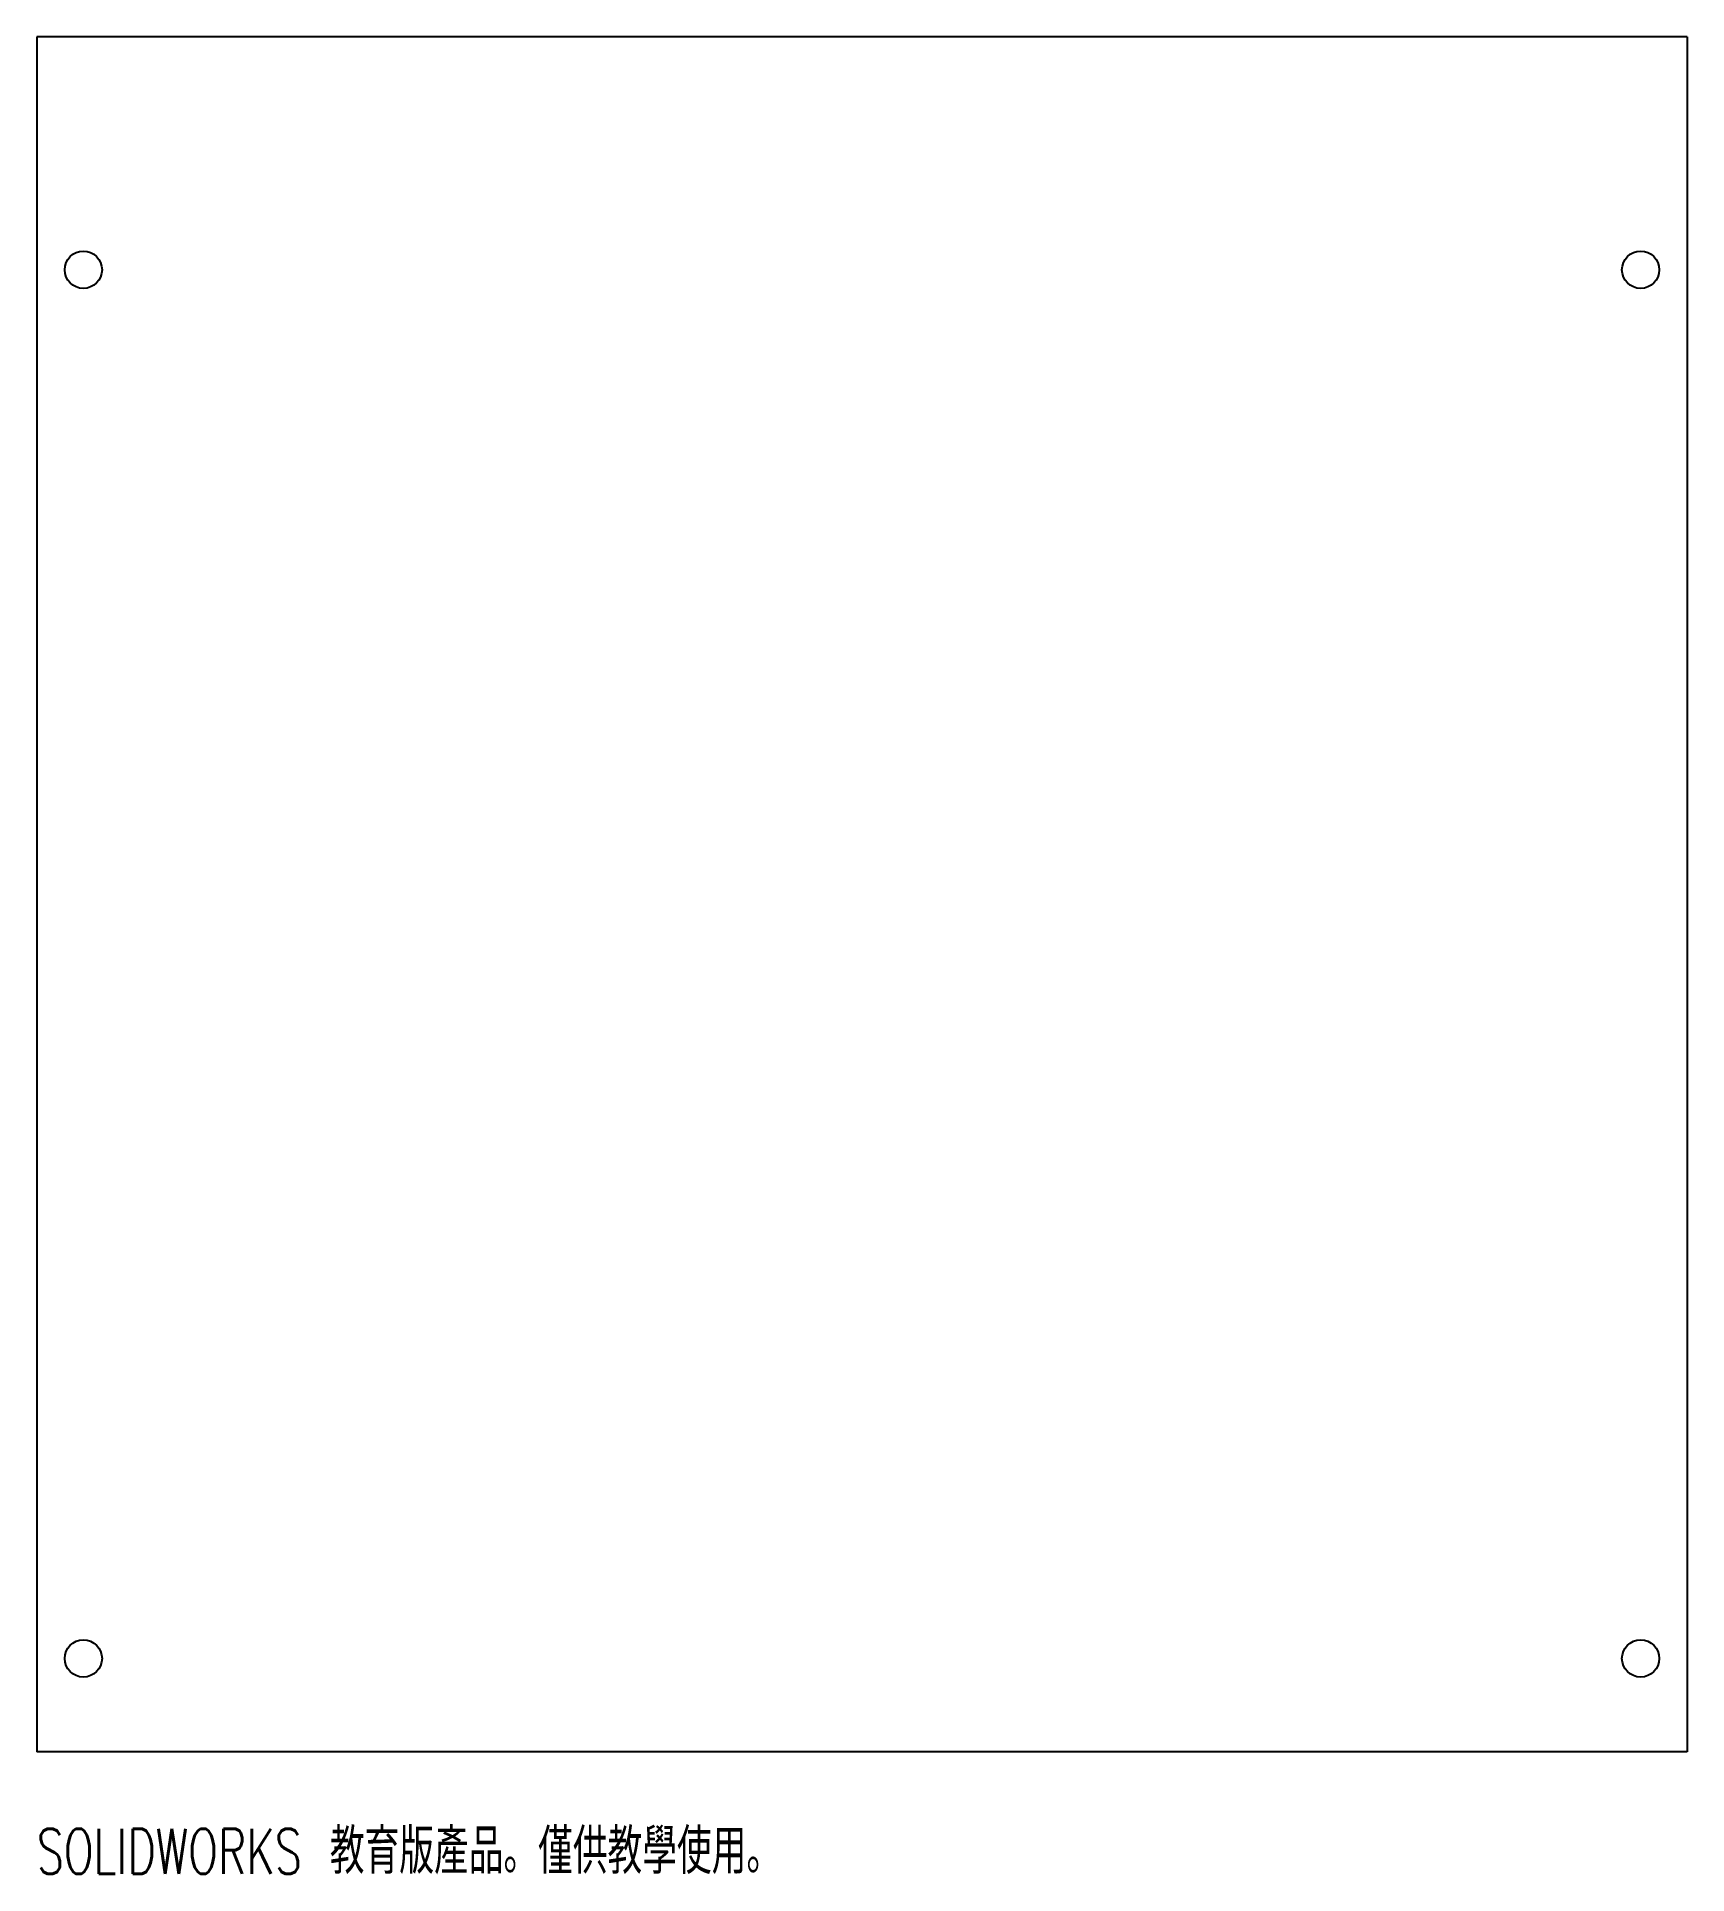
# Model space of a CAD drawing. Header units: millimetres. Extents: x -88 to 88, y -33 to 164.
import ezdxf

# ---------------------------------------------------------------- set-up
doc = ezdxf.new("R2010")
doc.units = ezdxf.units.MM
doc.styles.add('SLDTEXTSTYLE0', font='TXT', dxfattribs={"width": 0.7, "bigfont": 'bigfont'})

msp = doc.modelspace()

# ---------------------------------------------------------------- linework, layer by layer
at = {"color": 7, "linetype": 'Continuous', "lineweight": 25}
for p, q in [((-88.5, 164), (-88.5, -20)), ((88.5, 164), (-88.5, 164)), ((88.5, 164), (88.5, -20)), ((88.5, -20), (-88.5, -20))]:
    msp.add_line(p, q, dxfattribs=at)
for centre in [(-83.5, 139), (83.5, 139), (-83.5, -10), (83.5, -10)]:
    msp.add_circle(centre, 2, dxfattribs=at)

# ---------------------------------------------------------------- texts
at = {"color": 7, "linetype": 'Continuous', "insert": (-88.5, -28.27), "char_height": 4.8336, "attachment_point": 1, "style": 'SLDTEXTSTYLE0'}
msp.add_mtext('SOLIDWORKS 教育版產品。僅供教學使用。', dxfattribs=at)

doc.saveas('drawing.dxf')
